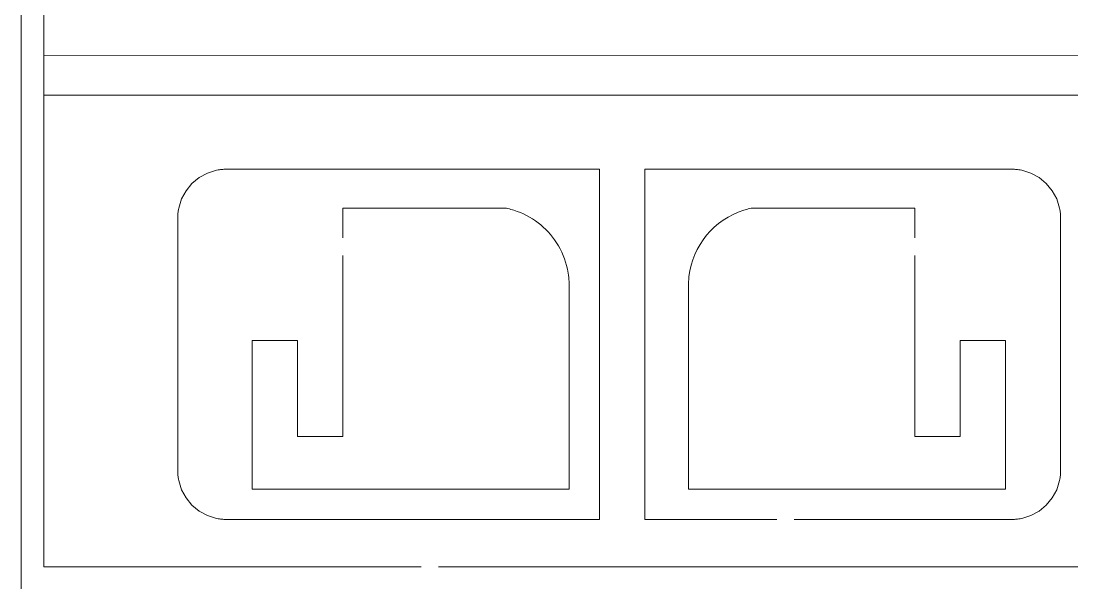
# Model space of a CAD drawing. Header units: centimetres. Extents: x -17.9 to 31.7, y -34.2 to -8.9.
# Drawn here: x -1.38 to 4.67, y -17.74 to -14.51 of the extents above; entities that cross this region are included whole.
import ezdxf

# ---------------------------------------------------------------- set-up
doc = ezdxf.new("R2010")
doc.units = ezdxf.units.CM
doc.header["$MEASUREMENT"] = 0
doc.layers.add('Layer 1', color=7, linetype='Continuous')

msp = doc.modelspace()

# ---------------------------------------------------------------- linework, layer by layer
at = {"layer": 'Layer 1', "color": 250, "lineweight": 20}
msp.add_open_spline([(-1.37562, -8.92394), (-1.37562, -8.92394), (-1.37562, -34.15394), (-1.37562, -34.15394)], degree=3, dxfattribs=at)
at = {"layer": 'Layer 1', "color": 250, "lineweight": 9}
for points, knots in [([(1.97983, -13.77815), (1.97983, -13.77815), (1.07765, -13.77815), (1.07765, -13.77815), (1.07765, -13.77815), (1.07765, -13.77815), (0.36091, -13.30315), (0.36091, -13.30315), (0.36091, -13.30315), (0.36091, -13.30315), (-0.20211, -11.6952), (-0.20211, -11.6952), (-0.20211, -11.6952), (-0.20211, -11.6952), (-1.24474, -11.89509), (-1.24474, -11.89509), (-1.24474, -11.89509), (-1.24474, -11.89509), (-1.24474, -14.42393), (-1.24474, -14.42393), (-1.24474, -14.42393), (-1.24474, -14.42393), (-1.24474, -14.71173), (-1.24474, -14.71173), (-1.24474, -14.71173), (-1.24474, -14.71173), (-1.24474, -14.93808), (-1.24474, -14.93808), (-1.24474, -14.93808), (-1.24474, -14.93808), (-1.24474, -17.65136), (-1.24474, -17.65136), (-1.24474, -17.65136), (-1.24474, -17.65136), (0.92735, -17.65136), (0.92735, -17.65136)], [0, 0, 0, 0, 0.1, 0.1, 0.1, 0.1, 0.2, 0.2, 0.2, 0.2, 0.3, 0.3, 0.3, 0.3, 0.4, 0.4, 0.4, 0.4, 0.5, 0.5, 0.5, 0.5, 0.6, 0.6, 0.6, 0.6, 0.7, 0.7, 0.7, 0.7, 0.8, 0.8, 0.8, 0.8, 1, 1, 1, 1]), ([(1.02735, -17.65136), (1.02735, -17.65136), (7.9306, -17.65136), (7.9306, -17.65136), (7.9306, -17.65136), (7.9306, -17.65136), (8.08636, -17.65136), (8.08636, -17.65136), (8.08636, -17.65136), (8.08636, -17.65136), (8.54018, -16.83863), (8.54018, -16.83863), (8.54018, -16.83863), (8.54018, -16.83863), (8.76805, -16.96588), (8.76805, -16.96588), (8.76805, -16.96588), (8.76805, -16.96588), (9.14987, -16.28206), (9.14987, -16.28206), (9.14987, -16.28206), (9.14987, -16.28206), (8.922, -16.15482), (8.922, -16.15482), (8.922, -16.15482), (8.922, -16.15482), (9.37876, -15.33684), (9.37876, -15.33684), (9.37876, -15.33684), (9.37876, -15.33684), (9.37876, -14.42393), (9.37876, -14.42393), (9.37876, -14.42393), (9.37876, -14.42393), (14.92368, -14.42392), (14.92368, -14.42392), (14.92368, -14.42392), (14.92368, -14.42392), (14.92365, -12.06779), (14.92365, -12.06779)], [0, 0, 0, 0, 0.0909091, 0.0909091, 0.0909091, 0.0909091, 0.1818182, 0.1818182, 0.1818182, 0.1818182, 0.2727273, 0.2727273, 0.2727273, 0.2727273, 0.3636364, 0.3636364, 0.3636364, 0.3636364, 0.4545455, 0.4545455, 0.4545455, 0.4545455, 0.5454545, 0.5454545, 0.5454545, 0.5454545, 0.6363636, 0.6363636, 0.6363636, 0.6363636, 0.7272727, 0.7272727, 0.7272727, 0.7272727, 0.8181818, 0.8181818, 0.8181818, 0.8181818, 1, 1, 1, 1]), ([(1.95374, -15.36455), (1.95374, -15.36455), (-0.20858, -15.36492), (-0.20858, -15.36492), (-0.20858, -15.36492), (-0.21677, -15.36543), (-0.22495, -15.36621), (-0.23309, -15.36724), (-0.23309, -15.36724), (-0.23895, -15.36798), (-0.24478, -15.36898), (-0.25055, -15.37023), (-0.25055, -15.37023), (-0.25055, -15.37023), (-0.30304, -15.38652), (-0.30304, -15.38652), (-0.30304, -15.38652), (-0.30304, -15.38652), (-0.35054, -15.4123), (-0.35054, -15.4123), (-0.35054, -15.4123), (-0.35054, -15.4123), (-0.39191, -15.44645), (-0.39191, -15.44645), (-0.39191, -15.44645), (-0.39191, -15.44645), (-0.42606, -15.48785), (-0.42606, -15.48785), (-0.42606, -15.48785), (-0.42606, -15.48785), (-0.45184, -15.53537), (-0.45184, -15.53537), (-0.45184, -15.53537), (-0.45184, -15.53537), (-0.46812, -15.58789), (-0.46812, -15.58789), (-0.46812, -15.58789), (-0.46938, -15.59366), (-0.47038, -15.5995), (-0.47113, -15.60537), (-0.47113, -15.60537), (-0.47214, -15.61351), (-0.47344, -15.62169), (-0.47344, -15.62988), (-0.47344, -15.62988), (-0.47344, -15.62988), (-0.47344, -17.11299), (-0.47344, -17.11299), (-0.47344, -17.11299), (-0.47344, -17.12118), (-0.47215, -17.12934), (-0.47113, -17.13749), (-0.47113, -17.13749), (-0.47038, -17.14335), (-0.46938, -17.14918), (-0.46812, -17.15496), (-0.46812, -17.15496), (-0.46812, -17.15496), (-0.45184, -17.20745), (-0.45184, -17.20745), (-0.45184, -17.20745), (-0.45184, -17.20745), (-0.42605, -17.25495), (-0.42605, -17.25495), (-0.42605, -17.25495), (-0.42605, -17.25495), (-0.39191, -17.29632), (-0.39191, -17.29632), (-0.39191, -17.29632), (-0.39191, -17.29632), (-0.35054, -17.33047), (-0.35054, -17.33047), (-0.35054, -17.33047), (-0.35054, -17.33047), (-0.30304, -17.35625), (-0.30304, -17.35625), (-0.30304, -17.35625), (-0.30304, -17.35625), (-0.25055, -17.37254), (-0.25055, -17.37254), (-0.25055, -17.37254), (-0.24477, -17.37379), (-0.23895, -17.37479), (-0.23309, -17.37553), (-0.23309, -17.37553), (-0.22494, -17.37656), (-0.21677, -17.37734), (-0.20858, -17.37785), (-0.20858, -17.37785), (-0.20858, -17.37785), (1.95374, -17.37822), (1.95374, -17.37822), (1.95374, -17.37822), (1.95374, -17.37822), (1.95374, -15.36455), (1.95374, -15.36455)], [0, 0, 0, 0, 0.04, 0.04, 0.04, 0.04, 0.08, 0.08, 0.08, 0.08, 0.12, 0.12, 0.12, 0.12, 0.16, 0.16, 0.16, 0.16, 0.2, 0.2, 0.2, 0.2, 0.24, 0.24, 0.24, 0.24, 0.28, 0.28, 0.28, 0.28, 0.32, 0.32, 0.32, 0.32, 0.36, 0.36, 0.36, 0.36, 0.4, 0.4, 0.4, 0.4, 0.44, 0.44, 0.44, 0.44, 0.48, 0.48, 0.48, 0.48, 0.52, 0.52, 0.52, 0.52, 0.56, 0.56, 0.56, 0.56, 0.6, 0.6, 0.6, 0.6, 0.64, 0.64, 0.64, 0.64, 0.68, 0.68, 0.68, 0.68, 0.72, 0.72, 0.72, 0.72, 0.76, 0.76, 0.76, 0.76, 0.8, 0.8, 0.8, 0.8, 0.84, 0.84, 0.84, 0.84, 0.88, 0.88, 0.88, 0.88, 0.92, 0.92, 0.92, 0.92, 1, 1, 1, 1]), ([(2.21473, -15.36455), (2.21473, -15.36455), (2.21473, -17.37822), (2.21473, -17.37822), (2.21473, -17.37822), (2.21473, -17.37822), (2.97346, -17.37809), (2.97346, -17.37809)], [0, 0, 0, 0, 0.3333333, 0.3333333, 0.3333333, 0.3333333, 1, 1, 1, 1]), ([(3.07346, -17.37807), (3.07346, -17.37807), (4.34112, -17.37785), (4.34112, -17.37785), (4.34112, -17.37785), (4.34933, -17.37734), (4.3575, -17.37656), (4.36564, -17.37553), (4.36564, -17.37553), (4.3715, -17.37479), (4.37732, -17.37379), (4.3831, -17.37254), (4.3831, -17.37254), (4.3831, -17.37254), (4.4356, -17.35625), (4.4356, -17.35625), (4.4356, -17.35625), (4.4356, -17.35625), (4.48312, -17.33047), (4.48312, -17.33047), (4.48312, -17.33047), (4.48312, -17.33047), (4.52453, -17.29632), (4.52453, -17.29632), (4.52453, -17.29632), (4.52453, -17.29632), (4.55868, -17.25495), (4.55868, -17.25495), (4.55868, -17.25495), (4.55868, -17.25495), (4.58448, -17.20745), (4.58448, -17.20745), (4.58448, -17.20745), (4.58448, -17.20745), (4.60078, -17.15496), (4.60078, -17.15496), (4.60078, -17.15496), (4.60204, -17.14918), (4.60304, -17.14335), (4.60378, -17.13749), (4.60378, -17.13749), (4.60482, -17.12934), (4.6061, -17.12118), (4.6061, -17.11299), (4.6061, -17.11299), (4.6061, -17.11299), (4.6061, -15.62988), (4.6061, -15.62988), (4.6061, -15.62988), (4.6061, -15.62169), (4.60481, -15.61351), (4.60378, -15.60537), (4.60378, -15.60537), (4.60304, -15.5995), (4.60204, -15.59366), (4.60077, -15.58789), (4.60077, -15.58789), (4.60077, -15.58789), (4.58448, -15.53537), (4.58448, -15.53537), (4.58448, -15.53537), (4.58448, -15.53537), (4.55868, -15.48785), (4.55868, -15.48785), (4.55868, -15.48785), (4.55868, -15.48785), (4.52453, -15.44645), (4.52453, -15.44645), (4.52453, -15.44645), (4.52453, -15.44645), (4.48312, -15.4123), (4.48312, -15.4123), (4.48312, -15.4123), (4.48312, -15.4123), (4.4356, -15.38652), (4.4356, -15.38652), (4.4356, -15.38652), (4.4356, -15.38652), (4.3831, -15.37023), (4.3831, -15.37023), (4.3831, -15.37023), (4.37732, -15.36898), (4.3715, -15.36798), (4.36564, -15.36724), (4.36564, -15.36724), (4.3575, -15.3662), (4.34932, -15.36543), (4.34112, -15.36492), (4.34112, -15.36492), (4.34112, -15.36492), (2.21473, -15.36455), (2.21473, -15.36455)], [0, 0, 0, 0, 0.0416667, 0.0416667, 0.0416667, 0.0416667, 0.0833333, 0.0833333, 0.0833333, 0.0833333, 0.125, 0.125, 0.125, 0.125, 0.1666667, 0.1666667, 0.1666667, 0.1666667, 0.2083333, 0.2083333, 0.2083333, 0.2083333, 0.25, 0.25, 0.25, 0.25, 0.2916667, 0.2916667, 0.2916667, 0.2916667, 0.3333333, 0.3333333, 0.3333333, 0.3333333, 0.375, 0.375, 0.375, 0.375, 0.4166667, 0.4166667, 0.4166667, 0.4166667, 0.4583333, 0.4583333, 0.4583333, 0.4583333, 0.5, 0.5, 0.5, 0.5, 0.5416667, 0.5416667, 0.5416667, 0.5416667, 0.5833333, 0.5833333, 0.5833333, 0.5833333, 0.625, 0.625, 0.625, 0.625, 0.6666667, 0.6666667, 0.6666667, 0.6666667, 0.7083333, 0.7083333, 0.7083333, 0.7083333, 0.75, 0.75, 0.75, 0.75, 0.7916667, 0.7916667, 0.7916667, 0.7916667, 0.8333333, 0.8333333, 0.8333333, 0.8333333, 0.875, 0.875, 0.875, 0.875, 0.9166667, 0.9166667, 0.9166667, 0.9166667, 1, 1, 1, 1]), ([(1.77956, -17.20338), (1.77956, -17.20338), (1.77956, -16.0343), (1.77956, -16.0343), (1.77956, -16.0343), (1.77862, -16.00219), (1.77493, -15.97023), (1.7685, -15.93875), (1.7685, -15.93875), (1.75745, -15.8846), (1.73633, -15.83301), (1.70625, -15.78665), (1.70625, -15.78665), (1.64866, -15.69789), (1.56195, -15.63198), (1.46102, -15.60024), (1.46102, -15.60024), (1.44966, -15.59667), (1.43819, -15.59342), (1.42663, -15.59051), (1.42663, -15.59051), (1.42125, -15.58915), (1.41578, -15.58812), (1.41027, -15.58744), (1.41027, -15.58744), (1.41027, -15.58744), (0.47714, -15.58744), (0.47714, -15.58744), (0.47714, -15.58744), (0.47714, -15.58744), (0.47714, -15.75978), (0.47714, -15.75978)], [0, 0, 0, 0, 0.1111111, 0.1111111, 0.1111111, 0.1111111, 0.2222222, 0.2222222, 0.2222222, 0.2222222, 0.3333333, 0.3333333, 0.3333333, 0.3333333, 0.4444444, 0.4444444, 0.4444444, 0.4444444, 0.5555556, 0.5555556, 0.5555556, 0.5555556, 0.6666667, 0.6666667, 0.6666667, 0.6666667, 0.7777778, 0.7777778, 0.7777778, 0.7777778, 1, 1, 1, 1]), ([(3.76767, -15.75978), (3.76767, -15.75978), (3.76767, -15.58744), (3.76767, -15.58744), (3.76767, -15.58744), (3.76767, -15.58744), (2.83454, -15.58744), (2.83454, -15.58744), (2.83454, -15.58744), (2.82903, -15.58812), (2.82356, -15.58915), (2.81817, -15.59051), (2.81817, -15.59051), (2.80662, -15.59342), (2.79515, -15.59667), (2.78379, -15.60024), (2.78379, -15.60024), (2.61249, -15.6541), (2.48889, -15.80367), (2.46827, -15.98204), (2.46827, -15.98204), (2.4676, -15.98782), (2.46676, -15.99362), (2.46676, -15.99943), (2.46676, -15.99943), (2.46609, -16.01105), (2.46525, -16.02267), (2.46525, -16.0343), (2.46525, -16.0343), (2.46525, -16.0343), (2.46526, -17.20338), (2.46526, -17.20338)], [0, 0, 0, 0, 0.1111111, 0.1111111, 0.1111111, 0.1111111, 0.2222222, 0.2222222, 0.2222222, 0.2222222, 0.3333333, 0.3333333, 0.3333333, 0.3333333, 0.4444444, 0.4444444, 0.4444444, 0.4444444, 0.5555556, 0.5555556, 0.5555556, 0.5555556, 0.6666667, 0.6666667, 0.6666667, 0.6666667, 0.7777778, 0.7777778, 0.7777778, 0.7777778, 1, 1, 1, 1]), ([(0.47714, -15.85978), (0.47714, -15.85978), (0.47714, -16.90216), (0.47714, -16.90216), (0.47714, -16.90216), (0.47714, -16.90216), (0.21616, -16.90216), (0.21616, -16.90216), (0.21616, -16.90216), (0.21616, -16.90216), (0.21616, -16.34911), (0.21616, -16.34911), (0.21616, -16.34911), (0.21616, -16.34911), (-0.04483, -16.34911), (-0.04483, -16.34911), (-0.04483, -16.34911), (-0.04483, -16.34911), (-0.04483, -17.20338), (-0.04483, -17.20338), (-0.04483, -17.20338), (-0.04483, -17.20338), (1.77956, -17.20338), (1.77956, -17.20338)], [0, 0, 0, 0, 0.1428571, 0.1428571, 0.1428571, 0.1428571, 0.2857143, 0.2857143, 0.2857143, 0.2857143, 0.4285714, 0.4285714, 0.4285714, 0.4285714, 0.5714286, 0.5714286, 0.5714286, 0.5714286, 0.7142857, 0.7142857, 0.7142857, 0.7142857, 1, 1, 1, 1]), ([(2.46526, -17.20338), (2.46526, -17.20338), (4.28964, -17.20338), (4.28964, -17.20338), (4.28964, -17.20338), (4.28964, -17.20338), (4.28964, -16.34911), (4.28964, -16.34911), (4.28964, -16.34911), (4.28964, -16.34911), (4.02865, -16.34911), (4.02865, -16.34911), (4.02865, -16.34911), (4.02865, -16.34911), (4.02865, -16.90216), (4.02865, -16.90216), (4.02865, -16.90216), (4.02865, -16.90216), (3.76767, -16.90216), (3.76767, -16.90216), (3.76767, -16.90216), (3.76767, -16.90216), (3.76767, -15.85978), (3.76767, -15.85978)], [0, 0, 0, 0, 0.1428571, 0.1428571, 0.1428571, 0.1428571, 0.2857143, 0.2857143, 0.2857143, 0.2857143, 0.4285714, 0.4285714, 0.4285714, 0.4285714, 0.5714286, 0.5714286, 0.5714286, 0.5714286, 0.7142857, 0.7142857, 0.7142857, 0.7142857, 1, 1, 1, 1])]:
    msp.add_open_spline(points, degree=3, knots=knots, dxfattribs=at)
at = {"layer": 'Layer 1', "color": 175, "lineweight": 9}
msp.add_open_spline([(4.99938, -14.78), (4.99938, -14.78), (4.99938, -14.71128), (4.99938, -14.71128), (4.99938, -14.71128), (4.99938, -14.71128), (4.73841, -14.71128), (4.73841, -14.71128), (4.73841, -14.71128), (4.73841, -14.71128), (-1.24474, -14.71173), (-1.24474, -14.71173)], degree=3, knots=[0, 0, 0, 0, 0.25, 0.25, 0.25, 0.25, 0.5, 0.5, 0.5, 0.5, 1, 1, 1, 1], dxfattribs=at)
msp.add_open_spline([(-1.24474, -14.93808), (-1.24474, -14.93808), (4.73841, -14.93763), (4.73841, -14.93763)], degree=3, dxfattribs=at)

doc.saveas('drawing.dxf')
